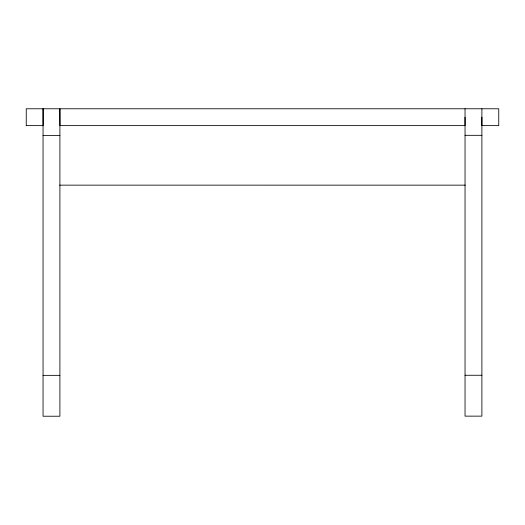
<?xml version="1.0" encoding="UTF-8"?>
<svg xmlns="http://www.w3.org/2000/svg" width="525" height="525" viewBox="0 0 525 525"><rect width="100%" height="100%" fill="white"/><g stroke="black" fill="none" stroke-linecap="round" stroke-linejoin="round"><path stroke-width="0.79" d="M465.038 117.2L465.038 125.626L59.962 125.626L59.903 108.859L59.903 416.227L43.05 416.227L43.05 108.859M481.891 117.2L481.891 125.626L498.75 125.626L498.75 108.773L26.25 108.773L26.25 125.632M26.25 125.626L43.109 125.626L43.109 108.773M465.038 135.325L481.891 135.325M43.05 135.411L59.903 135.411M59.725 185.148L465.275 185.154M465.038 375.263L481.891 375.263M43.05 375.355L59.903 375.355M481.891 108.773L481.891 416.141L465.038 416.141L465.038 108.773"/></g></svg>
